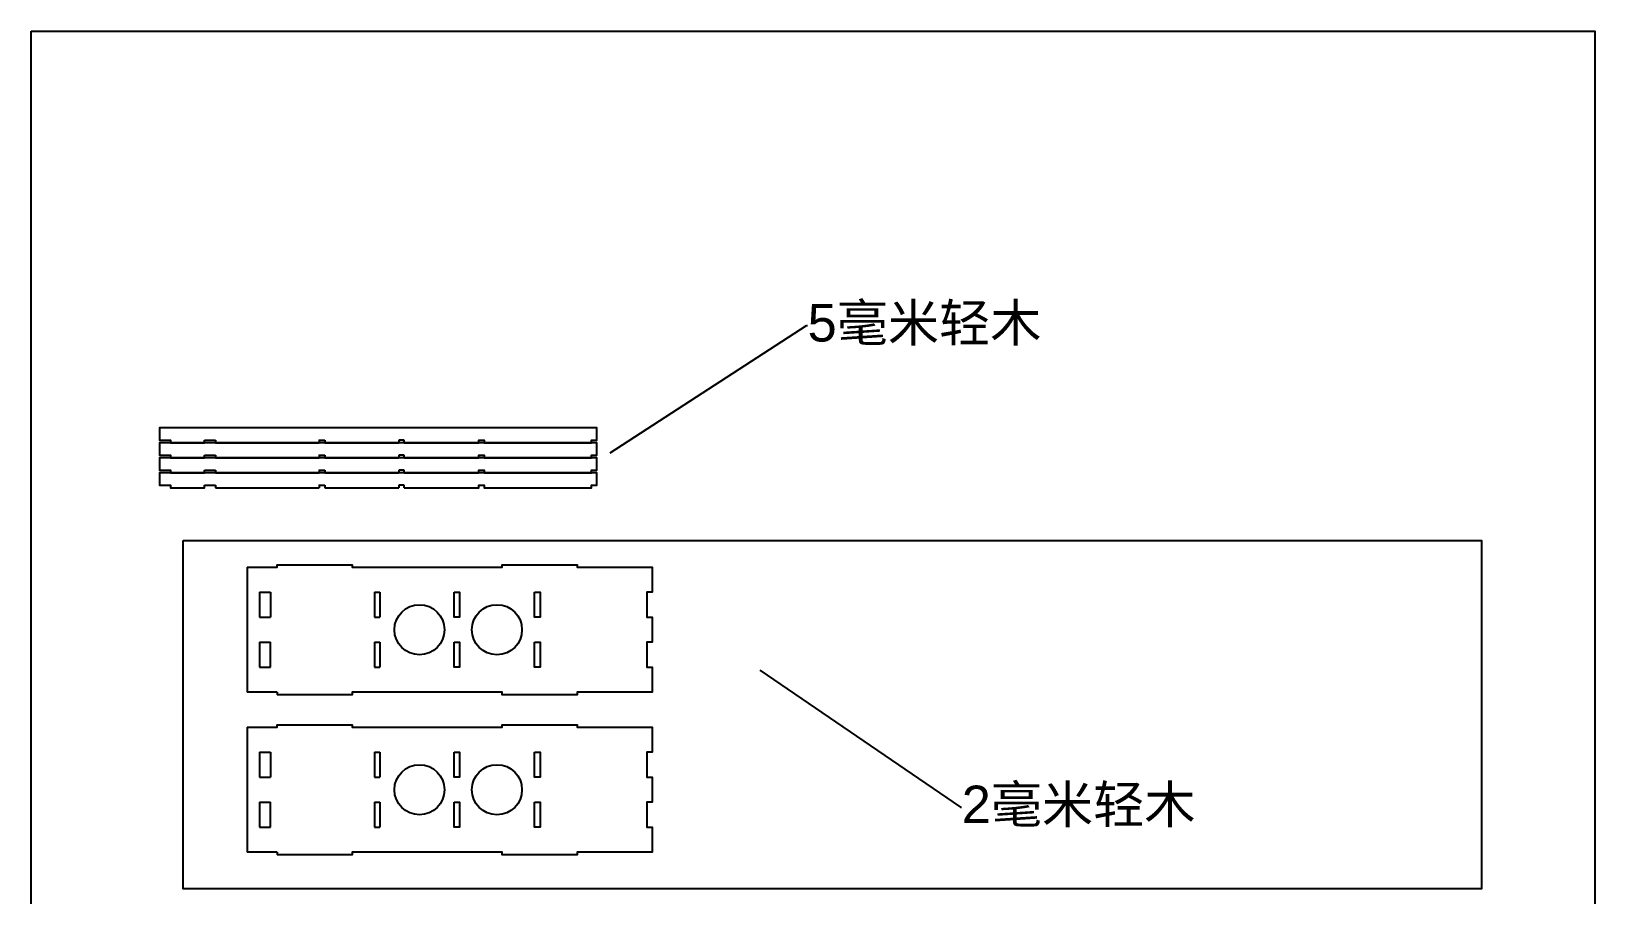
# Model space of a CAD drawing. Header units: inches. Extents: x -22 to 1081, y -135 to 712.
# Drawn here: x -22 to 603, y 366 to 712 of the extents above; entities that cross this region are included whole.
import ezdxf
from ezdxf import colors
from ezdxf.entities.mleader import LeaderData, LeaderLine
from ezdxf.math import Vec2, Vec3

# ---------------------------------------------------------------- set-up
doc = ezdxf.new("R2010")
doc.units = ezdxf.units.IN
doc.header["$MEASUREMENT"] = 0
doc.styles.get("Standard").update_dxf_attribs({"font": 'arial.ttf'})

msp = doc.modelspace()

# ---------------------------------------------------------------- linework, layer by layer
for p, q in [((46.94, 547.23), (46.94, 548.23)), ((46.94, 548.23), (51.34, 548.23)), ((51.34, 548.23), (51.34, 547.23)), ((51.34, 547.23), (92.86, 547.23)), ((92.86, 548.23), (92.86, 547.23)), ((95.06, 548.23), (95.06, 547.23)), ((126.91, 548.23), (124.71, 548.23)), ((124.71, 548.23), (124.71, 547.23)), ((126.91, 547.23), (126.91, 548.23)), ((46.94, 541.23), (46.94, 542.23)), ((46.94, 542.23), (51.34, 542.23)), ((51.34, 542.23), (51.34, 541.23)), ((51.34, 541.23), (92.86, 541.23)), ((92.86, 542.23), (92.86, 541.23)), ((95.06, 542.23), (95.06, 541.23)), ((126.91, 542.23), (124.71, 542.23)), ((124.71, 542.23), (124.71, 541.23)), ((126.91, 541.23), (126.91, 542.23)), ((46.94, 535.23), (46.94, 536.23)), ((46.94, 536.23), (51.34, 536.23)), ((51.34, 536.23), (51.34, 535.23)), ((51.34, 535.23), (92.86, 535.23)), ((92.86, 536.23), (92.86, 535.23)), ((95.06, 536.23), (95.06, 535.23)), ((126.91, 536.23), (124.71, 536.23)), ((124.71, 536.23), (124.71, 535.23)), ((126.91, 535.23), (126.91, 536.23)), ((46.94, 529.23), (46.94, 530.23)), ((46.94, 530.23), (51.34, 530.23)), ((51.34, 530.23), (51.34, 529.23)), ((51.34, 529.23), (92.86, 529.23)), ((92.86, 530.23), (92.86, 529.23)), ((95.06, 530.23), (95.06, 529.23)), ((126.91, 530.23), (124.71, 530.23)), ((124.71, 530.23), (124.71, 529.23)), ((126.91, 529.23), (126.91, 530.23)), ((64.04, 497.47), (71.07, 497.47)), ((64.04, 497.47), (64.04, 447.47)), ((69.04, 487.47), (73.44, 487.47)), ((69.04, 487.47), (69.04, 477.47)), ((73.44, 487.47), (73.44, 477.47)), ((114.97, 487.47), (117.17, 487.47)), ((114.97, 487.47), (114.97, 477.47)), ((117.17, 487.47), (117.17, 477.47)), ((69.04, 477.47), (73.44, 477.47)), ((114.97, 477.47), (117.17, 477.47)), ((69.04, 467.47), (73.44, 467.47)), ((69.04, 467.47), (69.04, 457.47)), ((73.44, 457.47), (73.44, 467.47)), ((114.97, 467.47), (117.17, 467.47)), ((114.97, 467.47), (114.97, 457.47)), ((117.17, 467.47), (117.17, 457.47)), ((69.04, 457.47), (73.44, 457.47)), ((114.97, 457.47), (117.17, 457.47)), ((76.07, 447.47), (64.04, 447.47)), ((76.07, 447.47), (76.07, 446.47)), ((64.04, 433.49), (71.07, 433.49)), ((64.04, 433.49), (64.04, 383.49)), ((69.04, 423.49), (73.44, 423.49)), ((69.04, 423.49), (69.04, 413.49)), ((73.44, 423.49), (73.44, 413.49)), ((114.97, 423.49), (117.17, 423.49)), ((114.97, 423.49), (114.97, 413.49)), ((117.17, 423.49), (117.17, 413.49)), ((69.04, 413.49), (73.44, 413.49)), ((114.97, 413.49), (117.17, 413.49)), ((69.04, 403.49), (73.44, 403.49)), ((69.04, 403.49), (69.04, 393.49)), ((73.44, 393.49), (73.44, 403.49)), ((114.97, 403.49), (117.17, 403.49)), ((114.97, 403.49), (114.97, 393.49)), ((117.17, 403.49), (117.17, 393.49)), ((69.04, 393.49), (73.44, 393.49)), ((114.97, 393.49), (117.17, 393.49)), ((76.07, 383.49), (64.04, 383.49)), ((76.07, 383.49), (76.07, 382.49))]:
    msp.add_line(p, q)
msp.add_lwpolyline([(-22.28, 711.77), (602.97, 711.77), (602.97, -15.04), (-22.28, -15.04)], close=True)
for points in [[(126.91, 547.23), (156.66, 547.23), (156.66, 548.21), (158.86, 548.23), (158.86, 547.23), (201.76, 547.23), (201.76, 548.23), (203.96, 548.23), (203.96, 553.23), (75.96, 553.23), (75.96, 553.23), (28.96, 553.23), (28.96, 548.23), (28.96, 548.23), (28.96, 548.23), (33.36, 548.23), (33.36, 547.23), (46.94, 547.23), (46.94, 547.23), (46.94, 547.23), (46.94, 547.23)], [(126.91, 541.23), (156.66, 541.23), (156.66, 542.21), (158.86, 542.23), (158.86, 541.23), (201.76, 541.23), (201.76, 542.23), (203.96, 542.23), (203.96, 547.23), (75.96, 547.23), (75.96, 547.23), (28.96, 547.23), (28.96, 542.23), (28.96, 542.23), (28.96, 542.23), (33.36, 542.23), (33.36, 541.23), (46.94, 541.23), (46.94, 541.23), (46.94, 541.23), (46.94, 541.23)], [(92.86, 548.23), (92.86, 548.23), (95.06, 548.23), (95.06, 548.23)], [(95.06, 547.23), (124.71, 547.23)], [(126.91, 535.23), (156.66, 535.23), (156.66, 536.21), (158.86, 536.23), (158.86, 535.23), (201.76, 535.23), (201.76, 536.23), (203.96, 536.23), (203.96, 541.23), (75.96, 541.23), (75.96, 541.23), (28.96, 541.23), (28.96, 536.23), (28.96, 536.23), (28.96, 536.23), (33.36, 536.23), (33.36, 535.23), (46.94, 535.23), (46.94, 535.23), (46.94, 535.23), (46.94, 535.23)], [(92.86, 542.23), (92.86, 542.23), (95.06, 542.23), (95.06, 542.23)], [(95.06, 541.23), (124.71, 541.23)], [(126.91, 529.23), (156.66, 529.23), (156.66, 530.21), (158.86, 530.23), (158.86, 529.23), (201.76, 529.23), (201.76, 530.23), (203.96, 530.23), (203.96, 535.23), (75.96, 535.23), (75.96, 535.23), (28.96, 535.23), (28.96, 530.23), (28.96, 530.23), (28.96, 530.23), (33.36, 530.23), (33.36, 529.23), (46.94, 529.23), (46.94, 529.23), (46.94, 529.23), (46.94, 529.23)], [(92.86, 536.23), (92.86, 536.23), (95.06, 536.23), (95.06, 536.23)], [(95.06, 535.23), (124.71, 535.23)], [(92.86, 530.23), (92.86, 530.23), (95.06, 530.23), (95.06, 530.23)], [(95.06, 529.23), (124.71, 529.23)]]:
    msp.add_lwpolyline(points)
at = {"color": 2}
msp.add_lwpolyline([(38.41, 508.2), (557.73, 508.2), (557.73, 368.79), (38.41, 368.79)], close=True, dxfattribs=at)
at = {"color": 0}
for points in [[(71.07, 497.47), (71.07, 497.47), (76.07, 497.47), (76.07, 498.47), (106.07, 498.47), (106.07, 497.47), (166.07, 497.47), (166.07, 498.47), (196.07, 498.47), (196.07, 497.47), (226.07, 497.47), (226.07, 487.47), (223.87, 487.47), (223.87, 477.47), (226.07, 477.47), (226.07, 467.47), (223.87, 467.47), (223.87, 457.47), (226.07, 457.47), (226.07, 447.47), (196.07, 447.47), (196.07, 446.47), (166.07, 446.47), (166.07, 447.47), (119.07, 447.47), (119.07, 447.47), (113.07, 447.47), (113.07, 447.47), (106.07, 447.47), (106.07, 446.47), (76.07, 446.47)], [(71.07, 433.49), (71.07, 433.49), (76.07, 433.49), (76.07, 434.49), (106.07, 434.49), (106.07, 433.49), (166.07, 433.49), (166.07, 434.49), (196.07, 434.49), (196.07, 433.49), (226.07, 433.49), (226.07, 423.49), (223.87, 423.49), (223.87, 413.49), (226.07, 413.49), (226.07, 403.49), (223.87, 403.49), (223.87, 393.49), (226.07, 393.49), (226.07, 383.49), (196.07, 383.49), (196.07, 382.49), (166.07, 382.49), (166.07, 383.49), (119.07, 383.49), (119.07, 383.49), (113.07, 383.49), (113.07, 383.49), (106.07, 383.49), (106.07, 382.49), (76.07, 382.49)]]:
    msp.add_lwpolyline(points, dxfattribs=at)
for points in [[(146.82, 487.47), (149.02, 487.46), (149.02, 477.47), (146.82, 477.47)], [(178.97, 487.47), (181.27, 487.46), (181.27, 477.47), (178.97, 477.47)], [(146.82, 467.48), (149.02, 467.47), (149.02, 457.48), (146.82, 457.48)], [(178.97, 467.47), (181.27, 467.46), (181.27, 457.47), (178.97, 457.47)], [(146.82, 423.49), (149.02, 423.48), (149.02, 413.49), (146.82, 413.49)], [(178.97, 423.49), (181.27, 423.48), (181.27, 413.49), (178.97, 413.49)], [(146.82, 403.5), (149.02, 403.49), (149.02, 393.5), (146.82, 393.5)], [(178.97, 403.49), (181.27, 403.48), (181.27, 393.49), (178.97, 393.49)]]:
    msp.add_lwpolyline(points, close=True, dxfattribs=at)
for centre in [(132.97, 472.47), (163.97, 472.47), (132.97, 408.49), (163.97, 408.49)]:
    msp.add_circle(centre, 10, dxfattribs=at)

# ---------------------------------------------------------------- leaders
ml = msp.add_multileader_mtext('Standard')
ml.set_content('5{\\fSimSun|b0|i0|c134|p2;毫米轻木}', color=256)
ml.set_leader_properties()
ml.build(insert=Vec2(0, 0))
ml.multileader.update_dxf_attribs({"text_right_attachment_type": 6, "dogleg_length": 0.36, "arrow_head_size": 0.18})
ctx = ml.context
ctx.base_point, ctx.char_height, ctx.arrow_head_size, ctx.landing_gap_size, ctx.plane_origin = Vec3(288.1, 594.12), 15, 0.18, 0.09, Vec3(209.06, 543.11)
ctx.right_attachment = 6
notes = []
notes.append((ctx, [(0, (1, 1, 0), (287.74, 594.12), (1, 0), 0.36, [(0, [(209.06, 543.11)], 0, [])])]))
ctx.mtext.insert, ctx.mtext.flow_direction = Vec3(288.19, 602.7), 5
ml = msp.add_multileader_mtext('Standard')
ml.set_content('2{\\fSimSun|b0|i0|c134|p2;毫米轻木}', color=256)
ml.set_leader_properties()
ml.build(insert=Vec2(0, 0))
ml.multileader.update_dxf_attribs({"text_right_attachment_type": 6, "dogleg_length": 0.36, "arrow_head_size": 0.18})
ctx = ml.context
ctx.base_point, ctx.char_height, ctx.arrow_head_size, ctx.landing_gap_size, ctx.plane_origin = Vec3(349.73, 401.53), 15, 0.18, 0.09, Vec3(268.98, 456.45)
ctx.right_attachment = 6
notes.append((ctx, [(0, (1, 1, 0), (349.37, 401.53), (1, 0), 0.36, [(0, [(268.98, 456.45)], 0, [])])]))
ctx.mtext.insert, ctx.mtext.flow_direction = Vec3(349.82, 410.11), 5
for ctx, leaders in notes:
    for number, flags, end, landing, length, lines in leaders:
        leader = LeaderData()
        leader.index, (leader.has_last_leader_line, leader.has_dogleg_vector, leader.attachment_direction) = number, flags
        leader.last_leader_point, leader.dogleg_vector, leader.dogleg_length = Vec3(end), Vec3(landing), length
        for number, points, colour, breaks in lines:
            line = LeaderLine()
            line.index, line.vertices, line.color, line.breaks = number, Vec3.list(points), colors.encode_raw_color(colour), breaks
            leader.lines.append(line)
        ctx.leaders.append(leader)

doc.saveas('drawing.dxf')
